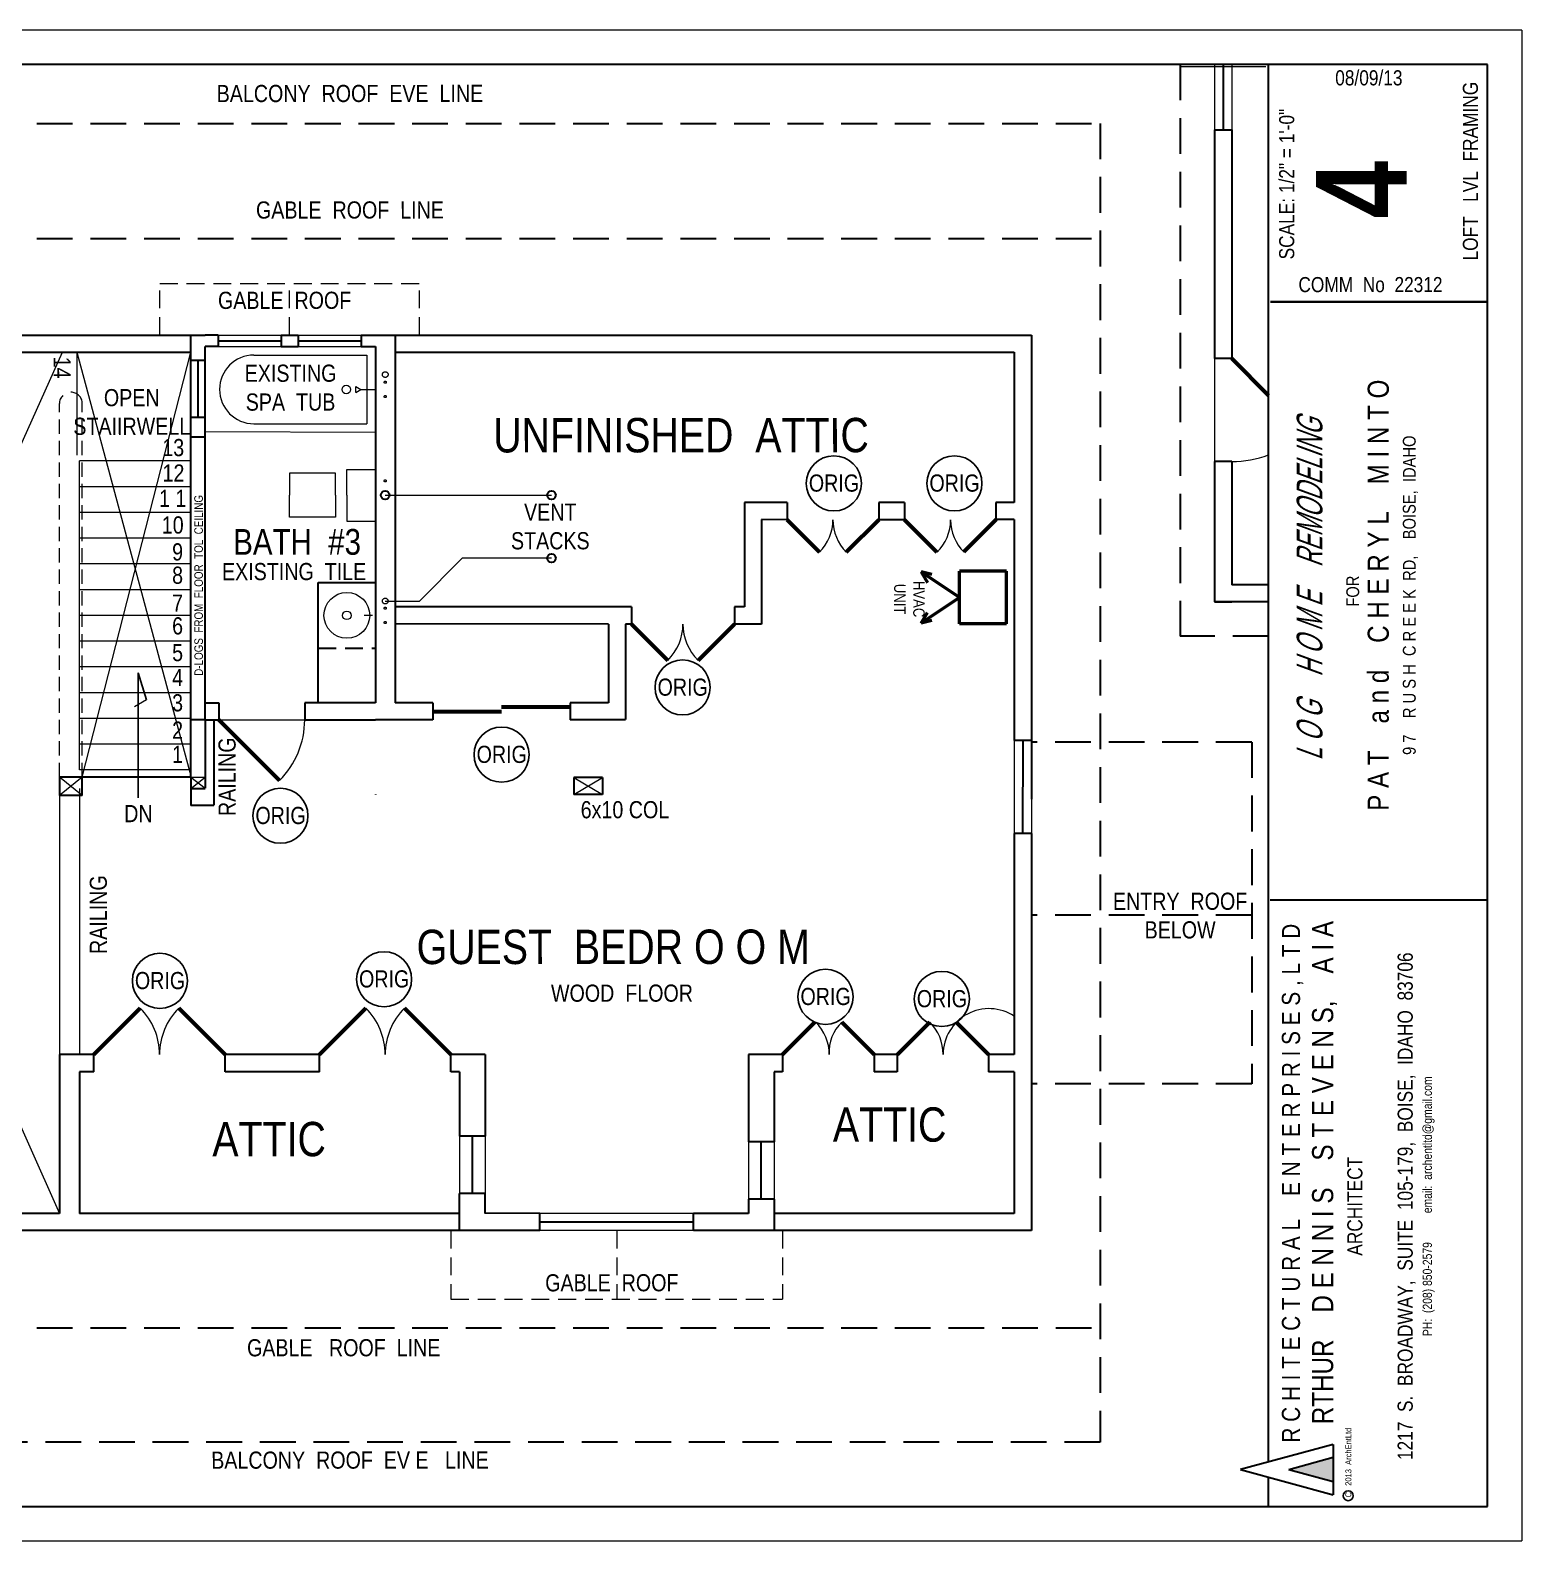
# Model space of a CAD drawing. Header units: inches. Extents: x 3662 to 8227, y 356 to 1283.
# Drawn here: x 3957 to 4478, y 356 to 884 of the extents above; entities that cross this region are included whole.
import ezdxf

# ---------------------------------------------------------------- set-up
doc = ezdxf.new("R2010")
doc.units = ezdxf.units.IN
doc.header["$MEASUREMENT"] = 0
doc.linetypes.add('HIDDEN', pattern=[0.375, 0.25, -0.125])
for name, color, linetype, lineweight in [('CABINETS', 2, 'HIDDEN', 20), ('DOORS', 7, 'Continuous', 60), ('FLOORING', 7, 'Continuous', 20), ('HVAC', 1, 'Continuous', 50), ('PLUMBING', 5, 'Continuous', 20), ('ROOF', 7, 'HIDDEN', 30), ('STAIRS', 7, 'Continuous', 20), ('WALL FRAMING', 7, 'Continuous', 30), ('WALLS', 7, 'Continuous', 30), ('WINDOWS', 5, 'Continuous', 30)]:
    doc.layers.add(name, color=color, linetype=linetype, lineweight=lineweight)
for name, color, linetype in [('TEXT', 7, 'Continuous'), ('TEXT80', 15, 'Continuous'), ('TITLE BLOCK', 7, 'Continuous'), ('TITLE_BLOCK', 250, 'Continuous')]:
    doc.layers.add(name, color=color, linetype=linetype)
doc.styles.add('ARCH ENT', font='technical.ttf', dxfattribs={"height": 2})
doc.styles.add('ARCHENT', font='technical.ttf', dxfattribs={"height": 6})
doc.styles.add('EXIST', font='romans.shx', dxfattribs={"width": 0.75, "oblique": 20, "height": 12})

msp = doc.modelspace()

# ---------------------------------------------------------------- hatches: boundary and pattern name
at = {"layer": 'TITLE_BLOCK', "linetype": 'Continuous', "ltscale": 0.5}
msp.add_hatch(color=1, dxfattribs=at).paths.add_polyline_path([(4412.38, 385.57), (4396.8, 381.34), (4412.38, 377.11)])

# ---------------------------------------------------------------- linework, layer by layer
at = {"layer": 'CABINETS', "color": 6, "linetype": 'Continuous', "lineweight": 30, "ltscale": 25}
for p, q in [((4057.5, 649.4), (4057.5, 691.4)), ((4057.5, 691.4), (4077.5, 691.4))]:
    msp.add_line(p, q, dxfattribs=at)
at = {"layer": 'CABINETS', "color": 6, "linetype": 'HIDDEN', "lineweight": 30, "ltscale": 25}
msp.add_line((4057.5, 668.43), (4077.5, 668.43), dxfattribs=at)
at = {"layer": 'DOORS', "ltscale": 15}
for p, q in [((4376.85, 769.65), (4389.72, 756.78)), ((4232.75, 702.04), (4221.43, 713.36)), ((4253.43, 713.36), (4242.12, 702.04)), ((4273.75, 702.04), (4262.43, 713.36)), ((4294.49, 713.38), (4283.18, 702.07)), ((3995.26, 542.66), (3979, 526.4)), ((4025, 526.4), (4008.73, 542.66)), ((4074.15, 542.66), (4057.89, 526.4)), ((4103.89, 526.4), (4087.62, 542.66)), ((4231.16, 537.71), (4219.85, 526.4)), ((4251.85, 526.4), (4240.53, 537.71)), ((4271.31, 537.77), (4259.99, 526.46)), ((4291.85, 526.4), (4280.53, 537.71))]:
    msp.add_line(p, q, dxfattribs=at)
at = {"layer": 'DOORS', "linetype": 'Continuous', "ltscale": 15}
for p, q in [((4167, 676.9), (4179.72, 664.17)), ((4190.27, 664.17), (4203, 676.9))]:
    msp.add_line(p, q, dxfattribs=at)
at = {"layer": 'DOORS', "color": 7, "linetype": 'Continuous', "ltscale": 15}
for p, q in [((4097.6, 646.36), (4121.6, 646.36)), ((4145.6, 647.88), (4121.6, 647.88)), ((4022.75, 643.4), (4043.96, 622.19))]:
    msp.add_line(p, q, dxfattribs=at)
at = {"layer": 'DOORS', "lineweight": 9, "ltscale": 15}
msp.add_arc((4376.85, 769.65), 35.99, 270, 290.9479, dxfattribs=at)
at = {"layer": 'DOORS', "linetype": 'Continuous', "lineweight": 5, "ltscale": 15}
for centre, start, end in [((4167, 676.9), 315, 0), ((4203, 676.9), 180, 225)]:
    msp.add_arc(centre, 18, start, end, dxfattribs=at)
at = {"layer": 'DOORS', "color": 7, "linetype": 'Continuous', "lineweight": 5, "ltscale": 15}
msp.add_arc((4022.75, 643.4), 30, 315, 0, dxfattribs=at)
at = {"layer": 'FLOORING', "color": 6, "linetype": 'Continuous', "lineweight": 20, "ltscale": 25}
msp.add_line((4022.75, 643.4), (4052.75, 643.4), dxfattribs=at)
at = {"layer": 'FLOORING', "linetype": 'Continuous', "lineweight": 20, "ltscale": 25}
msp.add_line((4046.75, 643.4), (4046.75, 643.4), dxfattribs=at)
at = {"layer": 'HVAC', "ltscale": 25}
for p, q in [((4281.66, 686.16), (4268.3, 695.1)), ((4272.05, 694.18), (4268.3, 695.1)), ((4268.3, 695.1), (4270.46, 691.41)), ((4281.66, 686.16), (4268.3, 677.22)), ((4268.3, 677.22), (4270.46, 680.91)), ((4272.05, 678.14), (4268.3, 677.22))]:
    msp.add_line(p, q, dxfattribs=at)
at = {"layer": 'HVAC', "linetype": 'Continuous', "ltscale": 25}
for p, q in [((4281.66, 676.91), (4281.66, 695.41)), ((4298.16, 695.41), (4281.66, 695.41)), ((4298.16, 676.91), (4298.16, 695.41)), ((4298.16, 676.91), (4281.66, 676.91))]:
    msp.add_line(p, q, dxfattribs=at)
at = {"layer": 'PLUMBING', "color": 7, "linetype": 'Continuous', "lineweight": 20, "ltscale": 15}
for p, q in [((4035, 770.9), (4074.5, 770.9)), ((4035, 746.9), (4074.5, 746.9)), ((4063.5, 729.6), (4047.5, 729.6)), ((4047.5, 729.6), (4047.5, 721.9)), ((4063.5, 721.9), (4063.5, 729.6)), ((4067.5, 721.9), (4067.5, 730.9)), ((4067.5, 730.9), (4077.5, 730.9)), ((4063.5, 721.9), (4063.5, 714.2)), ((4067.5, 721.9), (4067.5, 712.9)), ((4063.5, 714.2), (4047.5, 714.2)), ((4067.5, 712.9), (4077.5, 712.9))]:
    msp.add_line(p, q, dxfattribs=at)
at = {"layer": 'PLUMBING', "color": 7, "ltscale": 15}
msp.add_line((4074.5, 770.9), (4074.5, 746.9), dxfattribs=at)
at = {"layer": 'PLUMBING', "color": 7, "linetype": 'Continuous', "lineweight": 20, "ltscale": 20}
for p, q in [((4070.66, 759.93), (4072.44, 758.9)), ((4070.67, 757.87), (4070.66, 759.93)), ((4070.67, 757.87), (4072.44, 758.9)), ((4072.44, 758.9), (4077.5, 758.9))]:
    msp.add_line(p, q, dxfattribs=at)
at = {"layer": 'PLUMBING', "color": 3, "linetype": 'Continuous', "lineweight": 20, "ltscale": 15}
msp.add_line((4047.5, 714.2), (4047.5, 721.9), dxfattribs=at)
at = {"layer": 'PLUMBING', "color": 7, "linetype": 'Continuous', "lineweight": 20, "ltscale": 25}
for p, q in [((4080.92, 721.9), (4139, 721.9)), ((4092.86, 684.92), (4107.84, 699.9)), ((4137.59, 699.9), (4107.84, 699.9)), ((4080.92, 684.92), (4092.86, 684.92))]:
    msp.add_line(p, q, dxfattribs=at)
at = {"layer": 'PLUMBING', "color": 7, "linetype": 'HIDDEN', "lineweight": 20, "ltscale": 25}
msp.add_line((4139, 699.9), (4137.59, 699.9), dxfattribs=at)
at = {"layer": 'PLUMBING', "color": 6, "linetype": 'Continuous', "lineweight": 20, "ltscale": 25}
msp.add_line((4073.49, 679.99), (4076.47, 679.99), dxfattribs=at)
at = {"layer": 'PLUMBING', "color": 7, "linetype": 'Continuous', "lineweight": 5, "ltscale": 15}
msp.add_circle((4067.31, 758.9), 1.5, dxfattribs=at)
at = {"layer": 'PLUMBING', "color": 7, "linetype": 'HIDDEN', "lineweight": 20, "ltscale": 25}
for centre, radius in [((4080.92, 764.09), 1), ((4080.92, 761.4), 0.375), ((4080.92, 756.4), 0.375), ((4080.92, 684.92), 1), ((4080.92, 682.42), 0.375), ((4080.92, 677.42), 0.375)]:
    msp.add_circle(centre, radius, dxfattribs=at)
at = {"layer": 'PLUMBING', "color": 7, "linetype": 'Continuous', "lineweight": 30, "ltscale": 15}
for centre in [(4080.92, 721.9), (4139, 721.9), (4139, 699.9)]:
    msp.add_circle(centre, 1.5, dxfattribs=at)
at = {"layer": 'PLUMBING', "color": 128, "linetype": 'HIDDEN', "lineweight": 20, "ltscale": 25}
msp.add_circle((4080.92, 726.93), 0.375, dxfattribs=at)
at = {"layer": 'PLUMBING', "color": 6, "linetype": 'Continuous', "lineweight": 20, "ltscale": 15}
msp.add_circle((4067.5, 679.92), 8, dxfattribs=at)
at = {"layer": 'PLUMBING', "color": 6, "linetype": 'Continuous', "lineweight": 5, "ltscale": 15}
msp.add_circle((4067.5, 679.92), 1.5, dxfattribs=at)
at = {"layer": 'PLUMBING', "color": 7, "linetype": 'Continuous', "lineweight": 20, "ltscale": 15}
msp.add_arc((4035, 758.9), 12, 90, 270, dxfattribs=at)
at = {"layer": 'ROOF', "ltscale": 50}
for p, q in [((4358.85, 872.45), (4358.85, 672.65)), ((4389.72, 672.65), (4358.85, 672.65)), ((4383.84, 635.65), (4306.84, 635.65)), ((4383.84, 575.14), (4306.85, 575.14)), ((4383.85, 516.15), (4306.85, 516.15))]:
    msp.add_line(p, q, dxfattribs=at)
at = {"layer": 'ROOF', "linetype": 'HIDDEN', "ltscale": 50}
for p, q in [((4330.85, 851.9), (4330.85, 390.9)), ((3752.85, 811.6), (4330.85, 811.6)), ((4383.84, 635.65), (4383.85, 516.15)), ((3752.85, 430.9), (4330.85, 430.9))]:
    msp.add_line(p, q, dxfattribs=at)
at = {"layer": 'ROOF', "color": 7, "linetype": 'HIDDEN', "lineweight": 20, "ltscale": 25}
for p, q in [((4002.1, 777.9), (4002.1, 795.9)), ((4002.1, 795.9), (4092.89, 795.9)), ((4047.5, 777.9), (4047.5, 795.9)), ((4092.89, 777.9), (4092.89, 795.9)), ((4103.89, 464.9), (4103.89, 440.9)), ((4161.85, 464.9), (4161.85, 440.9)), ((4219.81, 464.9), (4219.81, 440.9)), ((4103.89, 440.9), (4219.81, 440.9))]:
    msp.add_line(p, q, dxfattribs=at)
at = {"layer": 'ROOF', "color": 7, "lineweight": 5, "ltscale": 25}
msp.add_line((4306.84, 635.65), (4306.84, 516.15), dxfattribs=at)
at = {"layer": 'STAIRS', "linetype": 'Continuous', "lineweight": 20, "ltscale": 15}
for p, q in [((3973.09, 771.91), (3973.09, 735.87)), ((3974, 625.9), (3974, 733.9))]:
    msp.add_line(p, q, dxfattribs=at)
at = {"layer": 'STAIRS', "lineweight": 20, "ltscale": 15}
for p, q in [((4012.99, 733.9), (3974, 733.9)), ((4012.99, 724.9), (3974, 724.9)), ((4012.99, 715.9), (3974, 715.9)), ((4012.99, 706.9), (3974, 706.9)), ((4012.99, 697.9), (3974, 697.9)), ((4012.99, 688.9), (3974, 688.9)), ((4012.99, 679.9), (3974, 679.9)), ((4012.99, 670.9), (3974, 670.9)), ((4012.99, 661.9), (3974, 661.9)), ((4012.99, 652.9), (3974, 652.9)), ((4012.99, 643.9), (3974, 643.9)), ((4012.99, 634.9), (3974, 634.9)), ((4012.99, 625.9), (3974, 625.9))]:
    msp.add_line(p, q, dxfattribs=at)
at = {"layer": 'STAIRS', "ltscale": 25}
msp.add_line((3997.39, 650.34), (3993.21, 647.9), dxfattribs=at)
at = {"layer": 'STAIRS', "linetype": 'HIDDEN', "ltscale": 25}
msp.add_arc((3971, 753.92), 4, 0, 180, dxfattribs=at)
at = {"layer": 'TEXT', "linetype": 'Continuous', "ltscale": 15}
for p, q in [((3994.53, 616.1), (3994.53, 659.81)), ((3994.53, 659.81), (3997.39, 650.34))]:
    msp.add_line(p, q, dxfattribs=at)
at = {"layer": 'TEXT', "color": 7, "linetype": 'Continuous', "ltscale": 15}
for centre in [(4237.76, 726.06), (4279.92, 726.06), (4184.87, 654.73), (4121.6, 631.24), (4044.27, 609.87), (4002.13, 552.17), (4080.5, 552.74), (4234.84, 546.6), (4275.5, 545.83)]:
    msp.add_circle(centre, 9.63, dxfattribs=at)
at = {"layer": 'TITLE BLOCK', "color": 7, "linetype": 'Continuous', "lineweight": 0, "ltscale": 0.5}
for p, q in [((4478.28, 884.45), (3662.29, 884.45)), ((4478.28, 884.45), (4478.28, 356.45)), ((3662.29, 356.45), (4478.28, 356.45))]:
    msp.add_line(p, q, dxfattribs=at)
at = {"layer": 'TITLE BLOCK', "color": 7, "linetype": 'Continuous', "lineweight": 30, "ltscale": 0.5}
for p, q in [((4466.28, 872.45), (3686.29, 872.45)), ((4389.72, 384.01), (4389.72, 872.45)), ((4466.28, 368.45), (4466.28, 872.45)), ((4390.31, 580.52), (4466.28, 580.52)), ((4412.38, 390.16), (4379.89, 381.34)), ((4412.38, 385.54), (4396.8, 381.31)), ((4412.38, 385.54), (4396.8, 381.31)), ((4412.38, 390.16), (4412.38, 372.52)), ((4412.38, 390.13), (4412.38, 372.49)), ((4412.38, 377.08), (4396.8, 381.31)), ((4412.38, 377.08), (4396.8, 381.31)), ((4389.72, 368.45), (4389.72, 378.68)), ((3686.29, 368.45), (4466.28, 368.45))]:
    msp.add_line(p, q, dxfattribs=at)
at = {"layer": 'TITLE BLOCK', "color": 7, "linetype": 'Continuous', "lineweight": 30, "ltscale": 0.0625}
msp.add_line((4379.89, 381.34), (4412.38, 372.52), dxfattribs=at)
at = {"layer": 'TITLE BLOCK', "color": 7, "linetype": 'Continuous', "lineweight": 30, "ltscale": 0.5, "const_width": 0.791}
msp.add_lwpolyline([(4390.31, 789.55), (4466.28, 789.55)], dxfattribs=at)
at = {"layer": 'TITLE BLOCK', "color": 7, "linetype": 'Continuous'}
msp.add_circle((4417.59, 372.21), 1.75, dxfattribs=at)
at = {"layer": 'WALL FRAMING', "lineweight": 9, "ltscale": 15}
for p, q in [((4388.81, 871.67), (4358.81, 871.64)), ((4370.85, 872.45), (4370.85, 849.65)), ((4376.85, 872.45), (4376.85, 849.65)), ((4370.85, 769.65), (4370.85, 733.65)), ((4188.7, 470.9), (4135, 470.9)), ((4188.7, 464.9), (4135, 464.9))]:
    msp.add_line(p, q, dxfattribs=at)
at = {"layer": 'WALL FRAMING', "linetype": 'HIDDEN', "ltscale": 50}
for p, q in [((3752.85, 851.9), (4330.85, 851.9)), ((4330.85, 390.9), (3752.85, 390.9))]:
    msp.add_line(p, q, dxfattribs=at)
at = {"layer": 'WALL FRAMING', "ltscale": 15}
for p, q in [((4370.85, 849.65), (4370.85, 769.65)), ((4370.9, 849.65), (4376.9, 849.66)), ((4376.85, 849.66), (4376.85, 769.66)), ((3826.85, 777.9), (4018, 777.9)), ((4022.5, 777.9), (4022.5, 773.9)), ((4044.5, 777.9), (4044.5, 773.9)), ((4050.5, 777.9), (4050.5, 773.9)), ((4072.5, 777.9), (4072.5, 773.9)), ((4084.35, 777.9), (4084.35, 649.3)), ((4306.85, 777.9), (4306.85, 615.65)), ((3832.85, 771.9), (4012.99, 771.9)), ((4018, 769.05), (4018, 773.9)), ((4077.5, 773.9), (4077.5, 649.4)), ((4084.35, 771.9), (4300.85, 771.9)), ((4300.85, 771.9), (4300.85, 719.4)), ((4018, 769.05), (4012.99, 769.05)), ((4376.81, 769.66), (4370.81, 769.65)), ((4018, 749.05), (4012.99, 749.05)), ((4376.85, 733.66), (4370.85, 733.65)), ((4370.85, 733.65), (4370.85, 684.65)), ((4376.85, 733.66), (4376.85, 690.65)), ((4206.52, 719.4), (4206.52, 682.9)), ((4221.43, 719.36), (4206.52, 719.4)), ((4221.43, 719.36), (4221.43, 713.36)), ((4253.43, 719.36), (4253.43, 713.36)), ((4262.43, 719.36), (4253.43, 719.36)), ((4262.43, 719.36), (4262.43, 713.36)), ((4300.85, 719.4), (4294.43, 719.4)), ((4294.43, 719.36), (4294.43, 713.36)), ((4212.52, 713.4), (4212.52, 676.9)), ((4221.43, 713.36), (4212.52, 713.4)), ((4262.43, 713.36), (4253.43, 713.36)), ((4300.85, 713.4), (4294.43, 713.4)), ((4300.85, 713.4), (4300.85, 636.15)), ((4389.72, 690.65), (4376.85, 690.65)), ((4167, 682.9), (4157, 682.9)), ((4167, 682.9), (4167, 676.9)), ((4206.52, 682.9), (4203, 682.9)), ((4203, 682.9), (4203, 676.9)), ((4389.72, 684.65), (4370.85, 684.65)), ((4370.85, 684.65), (4376.85, 684.65)), ((4167, 676.9), (4164.96, 676.9)), ((4212.52, 676.9), (4203, 676.9)), ((4018, 643.4), (4018, 619.47)), ((3974.99, 623.4), (3967, 623.4)), ((4012.99, 623.4), (3974, 623.4)), ((3975, 617), (3974.99, 623.4)), ((4012.99, 623.4), (4012.99, 619.46)), ((4156.85, 623.27), (4146.85, 623.27)), ((4146.85, 623.27), (4146.85, 617.27)), ((3975, 616.99), (3967, 616.99)), ((4077.5, 617.37), (4077.5, 617.27)), ((4156.85, 617.27), (4146.85, 617.27)), ((3967, 526.9), (3967, 526.9)), ((3979, 526.4), (3967, 526.4)), ((3967, 526.4), (3967, 470.9)), ((3979, 520.4), (3979, 526.4)), ((4025, 520.4), (4025, 526.4)), ((4057.89, 526.4), (4025, 526.4)), ((4057.89, 520.4), (4057.89, 526.4)), ((4115.89, 526.4), (4103.89, 526.4)), ((4103.89, 520.4), (4103.89, 526.4)), ((4115.89, 526.4), (4115.89, 497.9)), ((4219.85, 526.4), (4207.89, 526.4)), ((4207.89, 526.4), (4207.89, 495.9)), ((4219.85, 526.4), (4219.85, 520.4)), ((4251.85, 526.4), (4251.85, 520.4)), ((4259.85, 526.4), (4251.85, 526.4)), ((4259.85, 526.4), (4259.85, 520.4)), ((4300.85, 526.4), (4291.85, 526.4)), ((4291.85, 526.4), (4291.85, 520.4)), ((3974, 520.4), (3974, 470.9)), ((3979, 520.4), (3974, 520.4)), ((4057.89, 520.4), (4025, 520.4)), ((4106.89, 520.4), (4103.89, 520.4)), ((4106.89, 520.4), (4106.89, 497.9)), ((4219.85, 520.4), (4216.89, 520.4)), ((4216.89, 520.4), (4216.89, 495.9)), ((4259.85, 520.4), (4251.85, 520.4)), ((4300.85, 520.4), (4291.85, 520.4)), ((4115.89, 497.9), (4106.89, 497.9)), ((4216.89, 495.9), (4207.89, 495.9)), ((4115.89, 477.9), (4106.89, 477.9)), ((4106.89, 464.9), (4106.89, 477.9)), ((4115.89, 470.9), (4115.89, 477.9)), ((4207.89, 475.9), (4207.89, 470.9)), ((4216.89, 475.9), (4207.89, 475.9)), ((4216.89, 475.9), (4216.89, 464.9)), ((3967, 470.9), (3832.85, 470.9)), ((4106.89, 470.9), (3974, 470.9)), ((4135, 470.9), (4115.85, 470.93)), ((4135, 464.9), (4135, 470.9)), ((4135, 464.9), (4135, 470.9)), ((4207.89, 470.9), (4188.7, 470.9)), ((4188.7, 464.9), (4188.7, 470.9)), ((4207.89, 470.9), (4207.89, 470.9)), ((4300.85, 470.9), (4216.89, 470.9)), ((4135, 464.9), (3826.85, 464.9)), ((4306.85, 464.9), (4188.7, 464.9))]:
    msp.add_line(p, q, dxfattribs=at)
at = {"layer": 'WALL FRAMING', "color": 7, "lineweight": 5, "ltscale": 25}
for p, q in [((3832.85, 771.9), (3967, 470.9)), ((3832.85, 470.9), (3968.06, 771.9)), ((3832.85, 470.9), (3968.06, 771.9)), ((3973.09, 771.91), (4013.03, 623.38)), ((3974.99, 623.4), (4012.99, 771.9))]:
    msp.add_line(p, q, dxfattribs=at)
at = {"layer": 'WALL FRAMING', "color": 6, "ltscale": 15}
for p, q in [((4018, 742.19), (4012.99, 742.19)), ((4158.96, 682.9), (4084.3, 682.94)), ((4158.96, 676.9), (4084.3, 676.94)), ((4158.96, 676.9), (4158.96, 649.38)), ((4164.96, 676.9), (4164.96, 643.51)), ((4077.5, 669.53), (4077.5, 649.4)), ((4022.75, 649.4), (4022.75, 643.4)), ((4052.75, 649.4), (4052.75, 643.4)), ((4077.5, 649.4), (4052.75, 649.4)), ((4097.6, 649.31), (4084.35, 649.3)), ((4097.6, 649.31), (4097.6, 646.36)), ((4097.6, 646.18), (4097.6, 643.42)), ((4145.6, 649.4), (4145.6, 643.4)), ((4158.98, 649.36), (4145.6, 649.35)), ((4017.99, 643.38), (4012.99, 643.38)), ((4097.6, 643.42), (4077.5, 643.4)), ((4164.96, 643.41), (4145.6, 643.4))]:
    msp.add_line(p, q, dxfattribs=at)
at = {"layer": 'WALL FRAMING', "color": 7, "ltscale": 15}
for p, q in [((4020.95, 643.4), (4020.96, 613.59)), ((4306.85, 636.15), (4300.85, 636.15)), ((4012.99, 619.46), (4012.99, 613.46)), ((4020.96, 613.47), (4012.99, 613.46)), ((4306.85, 603.65), (4300.85, 603.65))]:
    msp.add_line(p, q, dxfattribs=at)
at = {"layer": 'WALL FRAMING', "linetype": 'Continuous', "lineweight": 20, "ltscale": 15}
for p, q in [((3967, 623.4), (3967, 526.9)), ((3974, 619.4), (3974, 526.4)), ((3967, 541.9), (3967, 526.4))]:
    msp.add_line(p, q, dxfattribs=at)
at = {"layer": 'WALLS', "linetype": 'Continuous', "ltscale": 15}
for p, q in [((4012.99, 742.19), (4012.99, 777.9)), ((4022.5, 777.9), (4018, 777.9)), ((4044.5, 777.9), (4050.5, 777.9)), ((4072.5, 777.9), (4077.5, 777.9)), ((4022.5, 773.9), (4018, 773.9)), ((4018, 742.19), (4018, 773.9)), ((4044.5, 773.9), (4050.5, 773.9)), ((4072.5, 773.9), (4077.5, 773.9)), ((4012.99, 623.4), (4012.99, 643.38)), ((4300.85, 603.65), (4300.85, 526.4)), ((4306.85, 603.65), (4306.85, 464.9)), ((4306.85, 571.9), (4306.85, 464.9)), ((4300.85, 520.4), (4300.85, 470.9))]:
    msp.add_line(p, q, dxfattribs=at)
at = {"layer": 'WALLS', "linetype": 'Continuous', "lineweight": 20, "ltscale": 15}
for p, q in [((4022.5, 777.9), (4044.5, 777.9)), ((4050.5, 777.9), (4072.5, 777.9)), ((4022.5, 773.9), (4044.5, 773.9)), ((4050.5, 773.9), (4072.5, 773.9)), ((4018, 744.19), (4077.5, 743.9))]:
    msp.add_line(p, q, dxfattribs=at)
at = {"layer": 'WALLS', "color": 7, "linetype": 'Continuous', "lineweight": 30, "ltscale": 15}
for p, q in [((4077.5, 777.9), (4306.85, 777.9)), ((4156.85, 623.27), (4156.85, 617.27))]:
    msp.add_line(p, q, dxfattribs=at)
at = {"layer": 'WALLS', "linetype": 'HIDDEN', "lineweight": 9, "ltscale": 20}
for p, q in [((3967, 623.4), (3967, 753.92)), ((3975, 623.4), (3975, 753.92)), ((4018, 649.4), (4018, 749.9))]:
    msp.add_line(p, q, dxfattribs=at)
at = {"layer": 'WALLS', "color": 6, "linetype": 'Continuous', "ltscale": 15}
for p, q in [((4012.99, 643.38), (4012.99, 742.19)), ((4018, 643.4), (4018, 742.19)), ((4018, 649.4), (4022.75, 649.4)), ((4052.75, 643.4), (4077.5, 643.4))]:
    msp.add_line(p, q, dxfattribs=at)
at = {"layer": 'WALLS', "color": 6, "ltscale": 15}
msp.add_line((4018, 643.4), (4022.75, 643.4), dxfattribs=at)
at = {"layer": 'WALLS', "ltscale": 15}
for p, q in [((3967, 623.4), (3967, 616.99)), ((4013, 619.46), (4018, 619.46))]:
    msp.add_line(p, q, dxfattribs=at)
at = {"layer": 'WALLS', "lineweight": 9, "ltscale": 15}
for p, q in [((3974.99, 623.4), (3967, 616.99)), ((3975, 617), (3967, 623.4))]:
    msp.add_line(p, q, dxfattribs=at)
at = {"layer": 'WALLS', "color": 7, "linetype": 'Continuous', "lineweight": 20, "ltscale": 15}
for p, q in [((4012.99, 623.4), (4018, 619.47)), ((4013, 619.46), (4018, 623.4)), ((4012.99, 623.4), (4018, 623.4))]:
    msp.add_line(p, q, dxfattribs=at)
at = {"layer": 'WALLS', "color": 7, "linetype": 'Continuous', "lineweight": 5, "ltscale": 15}
for p, q in [((4146.85, 617.27), (4156.85, 623.27)), ((4146.85, 623.27), (4156.85, 617.27))]:
    msp.add_line(p, q, dxfattribs=at)
at = {"layer": 'WINDOWS', "ltscale": 15}
for p, q in [((4373.87, 872.45), (4373.9, 849.65)), ((4015.5, 749.05), (4015.5, 769.05)), ((4111.39, 477.9), (4111.39, 497.9)), ((4212.39, 475.9), (4212.39, 495.9)), ((4135, 467.9), (4188.7, 467.9))]:
    msp.add_line(p, q, dxfattribs=at)
at = {"layer": 'WINDOWS', "linetype": 'Continuous', "ltscale": 15}
for p, q in [((4022.5, 775.9), (4044.5, 775.9)), ((4050.5, 775.9), (4072.5, 775.9))]:
    msp.add_line(p, q, dxfattribs=at)
at = {"layer": 'WINDOWS', "color": 7, "linetype": 'Continuous', "lineweight": 20, "ltscale": 15}
for p, q in [((4012.99, 769.05), (4012.99, 749.05)), ((4018, 769.05), (4018, 749.05)), ((4106.89, 497.9), (4106.89, 477.9)), ((4115.89, 497.9), (4115.89, 477.9)), ((4207.89, 495.9), (4207.89, 475.9)), ((4216.89, 495.9), (4216.89, 475.9))]:
    msp.add_line(p, q, dxfattribs=at)
at = {"layer": 'WINDOWS', "color": 7, "lineweight": 20, "ltscale": 15}
for p, q in [((4300.85, 636.15), (4300.85, 603.65)), ((4306.85, 636.65), (4306.85, 603.65))]:
    msp.add_line(p, q, dxfattribs=at)
at = {"layer": 'WINDOWS', "color": 5, "linetype": 'Continuous', "ltscale": 15}
msp.add_line((4303.84, 636.15), (4303.77, 603.65), dxfattribs=at)
at = {"layer": 'WINDOWS', "color": 7, "linetype": 'Continuous', "lineweight": 5, "ltscale": 15}
for centre, radius, start, end in [((4221.43, 713.36), 16, 315, 0), ((4253.43, 713.36), 16, 180, 225), ((4262.58, 713.3), 16, 315, 0), ((4294.58, 713.3), 16, 180, 225), ((3979, 526.4), 23, 0, 45), ((4025, 526.4), 23, 135, 180), ((4057.89, 526.4), 23, 0, 45), ((4103.89, 526.4), 23, 135, 180), ((4291.99, 526.46), 16, 56.3909, 180), ((4220.15, 526.4), 16, 0, 45), ((4250.35, 527.4), 14.24, 133.5887, 184.0219), ((4259.99, 526.46), 16, 0, 45)]:
    msp.add_arc(centre, radius, start, end, dxfattribs=at)

# ---------------------------------------------------------------- texts
at = {"layer": 'HVAC', "insert": (4264.15, 685.6), "char_height": 4, "width": 360.0625, "attachment_point": 5, "rotation": 269.9672, "style": 'ARCHENT'}
msp.add_mtext('HVAC\\PUNIT', dxfattribs=at)
at = {"layer": 'PLUMBING', "color": 7, "char_height": 6, "width": 360.0625, "attachment_point": 5, "rotation": 0.0328, "style": 'ARCHENT'}
for s, insert in [('EXISTING', (4047.81, 764.52)), ('SPA  TUB', (4047.81, 754.44))]:
    msp.add_mtext(s, dxfattribs=dict(at, insert=insert))
at = {"layer": 'TEXT80', "width": 360.0625, "attachment_point": 5, "style": 'ARCHENT'}
for s, insert, char_height, rotation in [('{\\C7;BALCONY  ROOF  EVE  LINE}', (4068.58, 862.3), 6, 0.0328), ('{\\C7;GABLE  ROOF  LINE}', (4068.58, 821.58), 6, 0.0328), ('{\\C7;GABLE  ROOF}', (4045.74, 790), 6, 0.0328), ('{\\C7;14}', (3967.95, 766.54), 6, 270.0328), ('{\\C7;OPEN\\PSTAIIRWELL}', (3992.29, 750.98), 6, 0.0328), ('{\\C7;UNFINISHED  ATTIC}', (4184.33, 742.82), 12, 0.0328), ('{\\C7;13}', (4006.79, 738.53), 6, 0.0328), ('{\\C7;12}', (4006.88, 729.68), 6, 0.0328), ('{\\C7;1 1}', (4006.62, 720.82), 6, 0.0328), ('{\\C7;VENT\\PSTACKS}', (4138.62, 710.96), 6, 0.0328), ('{\\C7;10}', (4006.62, 711.48), 6, 0.0328), ('{\\C7;BATH  #3}', (4050.1, 705.54), 9, 0.0328), ('{\\C7;9}', (4008.32, 702.07), 6, 0.0328), ('{\\C7;8}', (4008.32, 693.91), 6, 0.0328), ('{\\C7;EXISTING  TILE}', (4049.05, 695.19), 6, 0.0328), ('{\\C7;7}', (4008.32, 684.2), 6, 0.0328), ('{\\C7;6}', (4008.32, 676.21), 6, 0.0328), ('{\\C7;5}', (4008.32, 666.87), 6, 0.0328), ('{\\C7;4}', (4008.32, 658.21), 6, 0.0328), ('{\\C7;3}', (4008.32, 649.32), 6, 0.0328), ('{\\C7;2}', (4008.32, 639.81), 6, 0.0328), ('{\\C7;1}', (4008.32, 631.32), 6, 0.0328), ('{\\C7;RAILING}', (4025.66, 623.53), 6, 90.0328), ('{\\C7;6x10 COL}', (4164.72, 611.95), 6, 0.0328), ('{\\C7;RAILING}', (3980.65, 575.31), 6, 90.0328), ('{\\C7;ENTRY  ROOF\\PBELOW}', (4358.82, 574.95), 6, 0.0328), ('{\\C7; ATTIC}', (4255.35, 501.86), 12, 0.0328), ('{\\C7; ATTIC}', (4038.4, 496.77), 12, 0.0328), ('{\\C7;GABLE  ROOF}', (4160.14, 446.6), 6, 0.0328), ('{\\C7;GABLE   ROOF  LINE}', (4066.4, 423.89), 6, 0.0328), ('{\\C7;BALCONY  ROOF  EV E   LINE}', (4068.58, 384.62), 6, 0.0328)]:
    msp.add_mtext(s, dxfattribs=dict(at, insert=insert, char_height=char_height, rotation=rotation))
at = {"layer": 'TEXT80', "color": 7, "width": 360.0625, "attachment_point": 5, "style": 'ARCHENT'}
for s, insert, char_height, rotation in [('ORIG', (4237.8, 726.12), 6, 359.9672), ('ORIG', (4279.95, 726.12), 6, 359.9672), ('ORIG', (4184.91, 654.79), 6, 359.9672), ('ORIG', (4121.64, 631.3), 6, 359.9672), ('{\\C7;DN}', (3994.61, 610.63), 6, 0.0328), ('ORIG', (4044.31, 609.93), 6, 359.9672), ('{\\C7;GUEST  BEDR O O M}', (4160.62, 563.98), 12, 0.0328), ('ORIG', (4002.17, 552.23), 6, 359.9672), ('ORIG', (4080.54, 552.81), 6, 359.9672), ('{\\C7;WOOD  FLOOR}', (4163.68, 547.83), 6, 0.0328), ('ORIG', (4234.87, 546.67), 6, 359.9672), ('ORIG', (4275.54, 545.9), 6, 359.9672)]:
    msp.add_mtext(s, dxfattribs=dict(at, insert=insert, char_height=char_height, rotation=rotation))
at = {"layer": 'TEXT80', "color": 6, "insert": (4015.69, 690.4), "char_height": 3, "width": 360.0625, "attachment_point": 5, "rotation": 90.0328, "style": 'ARCHENT'}
msp.add_mtext('D-LOGS  FROM  FLOOR  TOL  CEILING', dxfattribs=at)
at = {"layer": 'TITLE BLOCK', "color": 7, "linetype": 'Continuous', "lineweight": 30, "ltscale": 0.5, "char_height": 5.2755, "attachment_point": 5, "style": 'ARCH ENT'}
for s, insert in [('\\A1;08/09/13', (4424.81, 867.77)), ('COMM  No  22312', (4425.37, 795.5))]:
    msp.add_mtext(s, dxfattribs=dict(at, insert=insert))
at = {"layer": 'TITLE BLOCK', "color": 7, "linetype": 'Continuous', "lineweight": 30, "ltscale": 0.5, "rotation": 90, "style": 'ARCH ENT'}
for s, insert, char_height, attachment_point in [('LOFT   LVL  FRAMING', (4460.34, 835.19), 5.2755, 5), ('SCALE: 1/2" = 1\'-0"  ', (4396.12, 830.66), 5.2755, 5), ('{\\fTechnical|b1|i0|c0|p34;4}', (4406.34, 828.73), 31.6532, 2), ('\\P{\\H0.3769x;  FOR\\P\\H1.644x;P A T    a n d    C H E R Y L    M I N T O\\P\\H0.6083x;9 7    R U S H  C R E E K  RD,    BOISE,  IDAHO}', (4419.55, 686.96), 11.9011, 5), ('        R C H I T E C T U R A L    E N T E R P R I S E S , L T D\\P{\\H1.167x;          RTHUR    D E N N I S    S T E V E N S,    A I A\\P\\H0.7145x;ARCHITECT\\P\\P1217  S.  BROADWAY,  SUITE  105-179,  BOISE,  IDAHO  83706\\P\\H0.5999x;PH:  (208) 850-2579          email:  archentltd@gmail.com}', (4394.4, 473.38), 6.3306, 2)]:
    msp.add_mtext(s, dxfattribs=dict(at, insert=insert, char_height=char_height, attachment_point=attachment_point))
at = {"layer": 'TITLE BLOCK', "color": 7, "linetype": 'Continuous', "lineweight": 9, "ltscale": 50, "insert": (4399.58, 688.92), "char_height": 9, "width": 201.5, "attachment_point": 2, "rotation": 90, "style": 'EXIST'}
msp.add_mtext('{\\fTechnical|b0|i0|c0|p34;L O G    H O M E    REMODELING}', dxfattribs=at)
at = {"layer": 'TITLE BLOCK', "color": 7, "linetype": 'HIDDEN', "insert": (4416.59, 371.6), "char_height": 2.0983, "width": 29.5, "attachment_point": 1, "rotation": 90, "style": 'ARCHENT'}
msp.add_mtext('C   2013  ArchEntLtd', dxfattribs=at)

doc.saveas('drawing.dxf')
